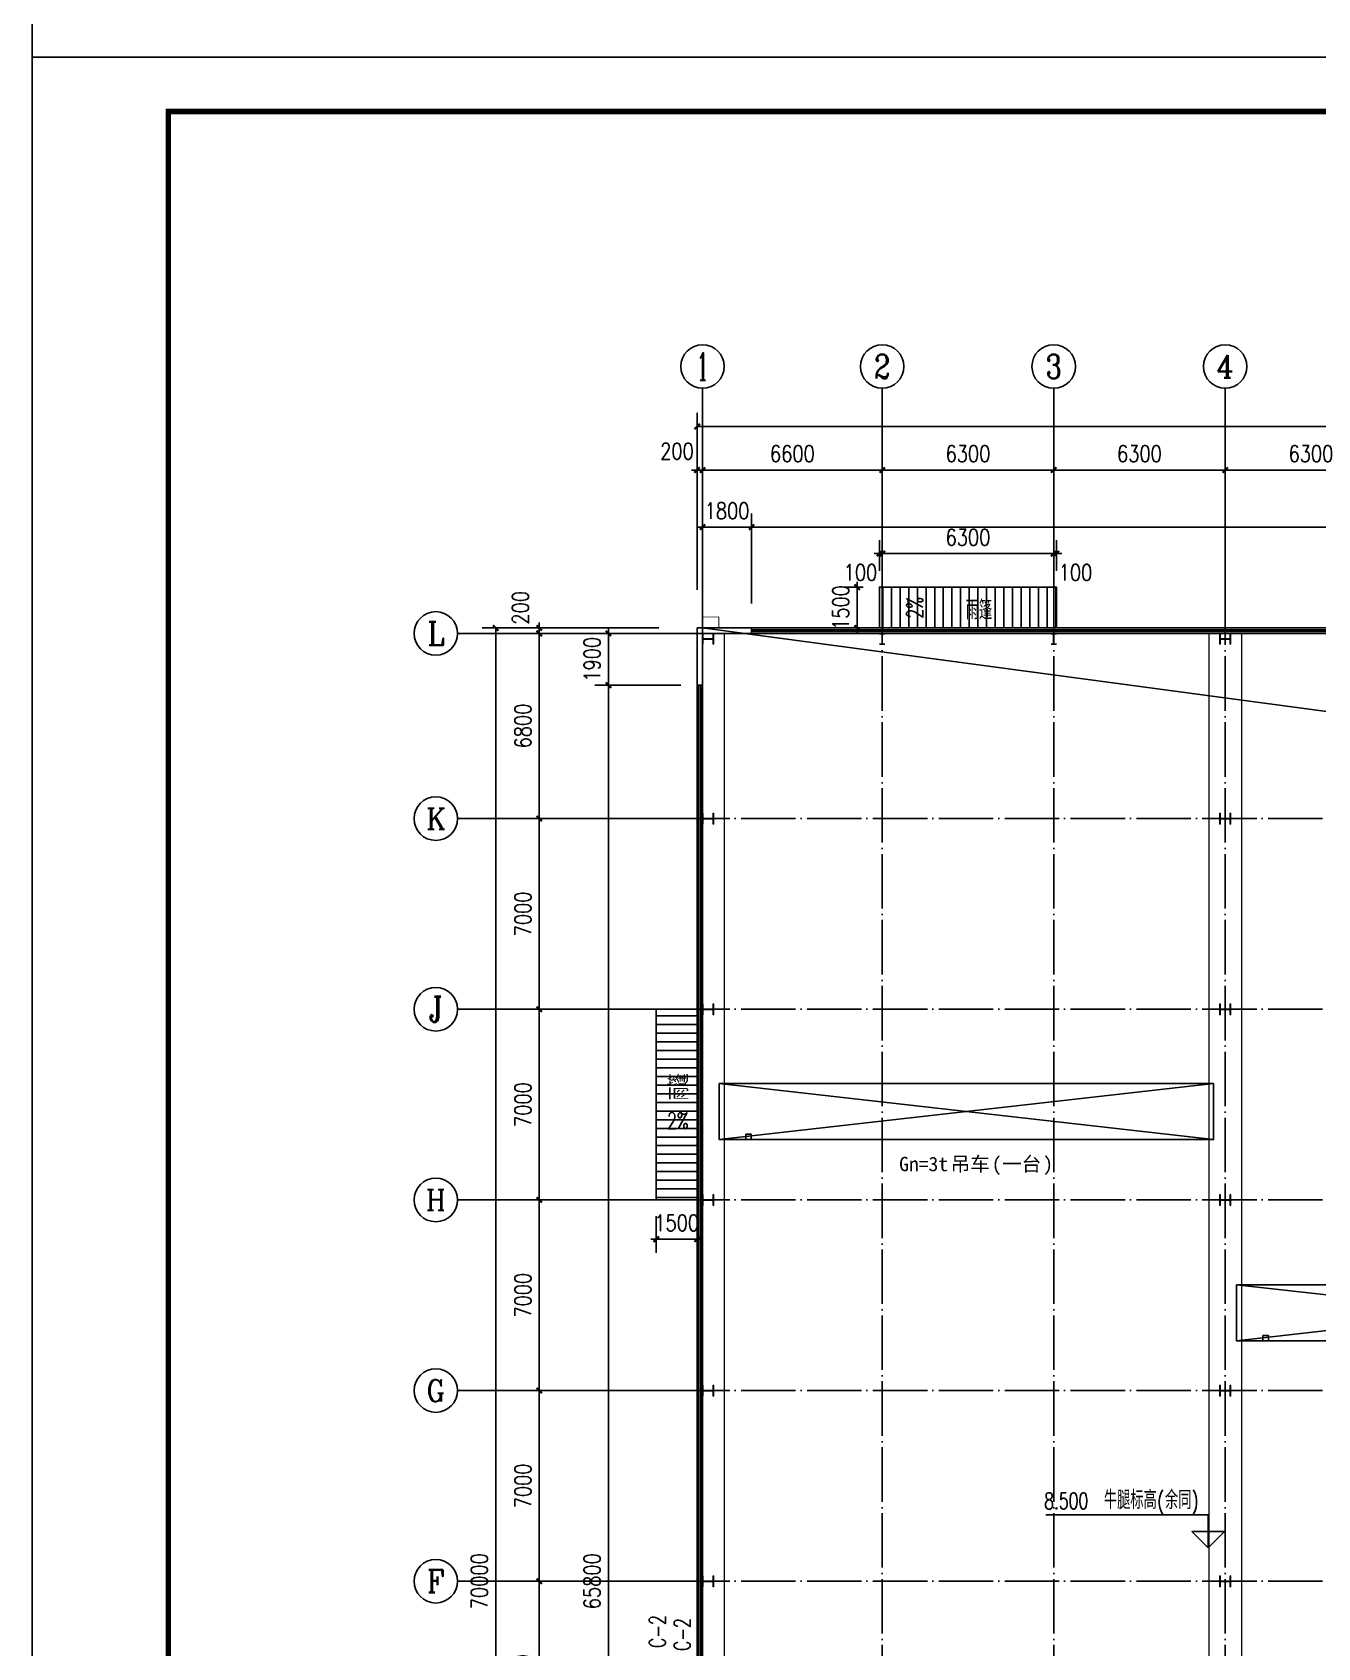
# Model space of a CAD drawing. Extents: x -21908402 to 2288787, y 79687 to 5079726.
# Drawn here: x 2095687 to 2142909, y 377685 to 436996 of the extents above; entities that cross this region are included whole.
import ezdxf
from ezdxf.enums import TextEntityAlignment as Align

# ---------------------------------------------------------------- set-up
doc = ezdxf.new("R2010")
doc.units = 0
doc.header["$LTSCALE"] = 1000
doc.linetypes.add('DOTE', pattern=[2.42, 2, -0.2, 0.02, -0.2])
doc.layers.get('0').update_dxf_attribs({"linetype": 'CONTINUOUS'})
doc.layers.get('DEFPOINTS').update_dxf_attribs({"linetype": 'CONTINUOUS'})
for name, color, linetype in [('AXIS', 3, 'CONTINUOUS'), ('AXIS_TEXT', 7, 'CONTINUOUS'), ('COLUMN', 9, 'CONTINUOUS'), ('DIM_ELEV', 3, 'CONTINUOUS'), ('DIM_SYMB', 3, 'CONTINUOUS'), ('DOTE', 1, 'DOTE'), ('PUB_DIM', 3, 'CONTINUOUS'), ('PUB_TEXT', 7, 'CONTINUOUS'), ('PUB_TITLE', 4, 'CONTINUOUS'), ('WALL', 6, 'CONTINUOUS'), ('WINDOW', 94, 'CONTINUOUS'), ('WINDOW_TEXT', 7, 'CONTINUOUS'), ('填充', 8, 'CONTINUOUS')]:
    doc.layers.add(name, color=color, linetype=linetype)
doc.styles.add('_TCH_AXIS', font='COMPLEX', dxfattribs={"bigfont": 'GBCBIG'})
doc.styles.add('_TCH_DIM', font='SIMPLEX', dxfattribs={"bigfont": 'GBCBIG'})
doc.styles.add('_TCH_DYN', font='')
doc.styles.add('_TCH_WINDOW', font='SIMPLEX', dxfattribs={"bigfont": 'GBCBIG'})
doc.styles.add('COMPLEX', font='COMPLEX')
doc.styles.add('DIM_FONT', font='simplex.shx', dxfattribs={"width": 0.8})
doc.styles.get("Standard").update_dxf_attribs({"font": 'tssdeng.shx', "width": 0.7, "bigfont": 'hztxt.shx'})
doc.styles.get('_TCH_DYN').set_extended_font_data('SimSun')
doc.dimstyles.new('DIMN200', dxfattribs={"dimscale": 2, "dimtxt": 300, "dimasz": 100, "dimexe": 250, "dimexo": 300, "dimgap": 150, "dimtad": 1, "dimdec": 0, "dimzin": 0, "dimtxsty": 'DIM_FONT', "dimblk": 'ARCHTICK', "dimcen": 0.09, "dimclrt": 7, "dimazin": 3, "dimtfac": 1, "dimtdec": 0, "dimtix": 1, "dimtmove": 0, "dimatfit": 3, "dimtolj": 1, "dimtzin": 0})

# ---------------------------------------------------------------- blocks, each defined once
blk = doc.blocks.new('DC')
at = {"color": 2}
for p, q in [((2139922, 388954), (2158083, 391012)), ((2139922, 391012), (2158083, 388954))]:
    blk.add_line(p, q, dxfattribs=at)
for points in [[(2139922, 391012), (2158083, 391012), (2158083, 388954), (2139922, 388954)], [(2140895, 389154), (2141095, 389154), (2141095, 388954), (2140895, 388954)]]:
    blk.add_lwpolyline(points, close=True, dxfattribs=at)
blk = doc.blocks.new('_ARCHTICK')
at = {"color": 0, "linetype": 'BYBLOCK', "const_width": 0.4}
blk.add_lwpolyline([(-0.5, -0.5), (0.5, 0.5)], dxfattribs=at)
blk = doc.blocks.new('*D181')
at = {"layer": 'DEFPOINTS', "color": 0}
for p in [(2118610, 394125), (2120110, 394125), (2120110, 392683)]:
    blk.add_point(p, dxfattribs=at)
at = {"layer": 'PUB_DIM', "color": 0}
for p, q in [((2118610, 393525), (2118610, 392183)), ((2120110, 393525), (2120110, 392183)), ((2118610, 392683), (2118410, 392683)), ((2118610, 392683), (2120110, 392683)), ((2120110, 392683), (2120310, 392683))]:
    blk.add_line(p, q, dxfattribs=at)
at = {"layer": 'PUB_DIM', "color": 0, "xscale": 200, "yscale": 200, "zscale": 200}
blk.add_blockref('_ARCHTICK', (2118610, 392683), dxfattribs=at)
at = {"layer": 'PUB_DIM', "color": 0, "xscale": 200, "yscale": 200, "zscale": 200, "rotation": 180}
blk.add_blockref('_ARCHTICK', (2120110, 392683), dxfattribs=at)
at = {"layer": 'PUB_DIM', "color": 7, "insert": (2119360, 393283), "char_height": 600, "attachment_point": 5, "style": 'DIM_FONT'}
blk.add_mtext('\\A1;1500', dxfattribs=at)
blk = doc.blocks.new('*D202')
at = {"layer": 'DEFPOINTS', "color": 0}
for p in [(2125989, 416625), (2126810, 416625), (2126810, 415125)]:
    blk.add_point(p, dxfattribs=at)
at = {"layer": 'PUB_DIM', "color": 0}
for p, q in [((2126210, 416625), (2125489, 416625)), ((2125989, 416625), (2125989, 416825)), ((2125989, 415125), (2125989, 416625)), ((2126210, 415125), (2125489, 415125)), ((2125989, 415125), (2125989, 414925))]:
    blk.add_line(p, q, dxfattribs=at)
at = {"layer": 'PUB_DIM', "color": 0, "xscale": 200, "yscale": 200, "zscale": 200}
for p, rotation in [((2125989, 416625), 270), ((2125989, 415125), 90)]:
    blk.add_blockref('_ARCHTICK', p, dxfattribs=dict(at, rotation=rotation))
at = {"layer": 'PUB_DIM', "color": 7, "insert": (2125389, 415875), "char_height": 600, "attachment_point": 5, "rotation": 90, "style": 'DIM_FONT'}
blk.add_mtext('\\A1;1500', dxfattribs=at)
blk = doc.blocks.new('*D203')
at = {"layer": 'DEFPOINTS', "color": 0}
for p in [(2126910, 417855), (2126810, 416625), (2126910, 416625)]:
    blk.add_point(p, dxfattribs=at)
at = {"layer": 'PUB_DIM', "color": 0}
for p, q in [((2126810, 417225), (2126810, 418355)), ((2126910, 417225), (2126910, 418355)), ((2126810, 417855), (2126610, 417855)), ((2126810, 417855), (2126910, 417855)), ((2126910, 417855), (2127110, 417855))]:
    blk.add_line(p, q, dxfattribs=at)
at = {"layer": 'PUB_DIM', "color": 0, "xscale": 200, "yscale": 200, "zscale": 200}
blk.add_blockref('_ARCHTICK', (2126810, 417855), dxfattribs=at)
at = {"layer": 'PUB_DIM', "color": 0, "xscale": 200, "yscale": 200, "zscale": 200, "rotation": 180}
blk.add_blockref('_ARCHTICK', (2126910, 417855), dxfattribs=at)
at = {"layer": 'PUB_DIM', "color": 7, "insert": (2126110, 417165), "char_height": 600, "attachment_point": 5, "style": 'DIM_FONT'}
blk.add_mtext('\\A1;100', dxfattribs=at)
blk = doc.blocks.new('*D204')
at = {"layer": 'DEFPOINTS', "color": 0}
for p in [(2133210, 417855), (2126910, 416625), (2133210, 416625)]:
    blk.add_point(p, dxfattribs=at)
at = {"layer": 'PUB_DIM', "color": 0}
for p, q in [((2126910, 417225), (2126910, 418355)), ((2133210, 417225), (2133210, 418355)), ((2126910, 417855), (2133210, 417855))]:
    blk.add_line(p, q, dxfattribs=at)
at = {"layer": 'PUB_DIM', "color": 0, "xscale": 200, "yscale": 200, "zscale": 200, "rotation": 180}
blk.add_blockref('_ARCHTICK', (2126910, 417855), dxfattribs=at)
at = {"layer": 'PUB_DIM', "color": 0, "xscale": 200, "yscale": 200, "zscale": 200}
blk.add_blockref('_ARCHTICK', (2133210, 417855), dxfattribs=at)
at = {"layer": 'PUB_DIM', "color": 7, "insert": (2130060, 418455), "char_height": 600, "attachment_point": 5, "style": 'DIM_FONT'}
blk.add_mtext('\\A1;6300', dxfattribs=at)
blk = doc.blocks.new('*D205')
at = {"layer": 'DEFPOINTS', "color": 0}
for p in [(2133310, 417855), (2133210, 416625), (2133310, 416625)]:
    blk.add_point(p, dxfattribs=at)
at = {"layer": 'PUB_DIM', "color": 0}
for p, q in [((2133210, 417225), (2133210, 418355)), ((2133310, 417225), (2133310, 418355)), ((2133210, 417855), (2133010, 417855)), ((2133210, 417855), (2133310, 417855)), ((2133310, 417855), (2133510, 417855))]:
    blk.add_line(p, q, dxfattribs=at)
at = {"layer": 'PUB_DIM', "color": 0, "xscale": 200, "yscale": 200, "zscale": 200}
blk.add_blockref('_ARCHTICK', (2133210, 417855), dxfattribs=at)
at = {"layer": 'PUB_DIM', "color": 0, "xscale": 200, "yscale": 200, "zscale": 200, "rotation": 180}
blk.add_blockref('_ARCHTICK', (2133310, 417855), dxfattribs=at)
at = {"layer": 'PUB_DIM', "color": 7, "insert": (2134010, 417165), "char_height": 600, "attachment_point": 5, "style": 'DIM_FONT'}
blk.add_mtext('\\A1;100', dxfattribs=at)
blk = doc.blocks.new('*D233')
at = {"layer": 'DEFPOINTS', "color": 0}
for p in [(2116852, 414925), (2120110, 414925), (2120110, 413025)]:
    blk.add_point(p, dxfattribs=at)
at = {"layer": 'PUB_DIM', "color": 0}
for p, q in [((2119510, 414925), (2116352, 414925)), ((2116852, 414925), (2116852, 415125)), ((2116852, 413025), (2116852, 414925)), ((2119510, 413025), (2116352, 413025)), ((2116852, 413025), (2116852, 412825))]:
    blk.add_line(p, q, dxfattribs=at)
at = {"layer": 'PUB_DIM', "color": 0, "xscale": 200, "yscale": 200, "zscale": 200}
for p, rotation in [((2116852, 414925), 270), ((2116852, 413025), 90)]:
    blk.add_blockref('_ARCHTICK', p, dxfattribs=dict(at, rotation=rotation))
at = {"layer": 'PUB_DIM', "color": 7, "insert": (2116252, 413975), "char_height": 600, "attachment_point": 5, "rotation": 90, "style": 'DIM_FONT'}
blk.add_mtext('\\A1;1900', dxfattribs=at)
blk = doc.blocks.new('*D234')
at = {"layer": 'DEFPOINTS', "color": 0}
for p in [(2116852, 413025), (2120110, 413025), (2120110, 347225)]:
    blk.add_point(p, dxfattribs=at)
at = {"layer": 'PUB_DIM', "color": 0}
for p, q in [((2119510, 413025), (2116352, 413025)), ((2116852, 347225), (2116852, 413025)), ((2119510, 347225), (2116352, 347225))]:
    blk.add_line(p, q, dxfattribs=at)
at = {"layer": 'PUB_DIM', "color": 0, "xscale": 200, "yscale": 200, "zscale": 200}
for p, rotation in [((2116852, 413025), 90), ((2116852, 347225), 270)]:
    blk.add_blockref('_ARCHTICK', p, dxfattribs=dict(at, rotation=rotation))
at = {"layer": 'PUB_DIM', "color": 7, "insert": (2116252, 380125), "char_height": 600, "attachment_point": 5, "rotation": 90, "style": 'DIM_FONT'}
blk.add_mtext('\\A1;65800', dxfattribs=at)
blk = doc.blocks.new('*D236')
at = {"layer": 'DEFPOINTS', "color": 0}
for p in [(2122110, 418829), (2120310, 415423), (2122110, 415423)]:
    blk.add_point(p, dxfattribs=at)
at = {"layer": 'PUB_DIM', "color": 0}
for p, q in [((2120310, 416023), (2120310, 419329)), ((2122110, 416023), (2122110, 419329)), ((2120310, 418829), (2120110, 418829)), ((2120310, 418829), (2122110, 418829)), ((2122110, 418829), (2122310, 418829))]:
    blk.add_line(p, q, dxfattribs=at)
at = {"layer": 'PUB_DIM', "color": 0, "xscale": 200, "yscale": 200, "zscale": 200}
blk.add_blockref('_ARCHTICK', (2120310, 418829), dxfattribs=at)
at = {"layer": 'PUB_DIM', "color": 0, "xscale": 200, "yscale": 200, "zscale": 200, "rotation": 180}
blk.add_blockref('_ARCHTICK', (2122110, 418829), dxfattribs=at)
at = {"layer": 'PUB_DIM', "color": 7, "insert": (2121210, 419429), "char_height": 600, "attachment_point": 5, "style": 'DIM_FONT'}
blk.add_mtext('\\A1;1800', dxfattribs=at)
blk = doc.blocks.new('*D237')
at = {"layer": 'DEFPOINTS', "color": 0}
for p in [(2232510, 418829), (2122110, 415423), (2232510, 415423)]:
    blk.add_point(p, dxfattribs=at)
at = {"layer": 'PUB_DIM', "color": 0}
for p, q in [((2122110, 416023), (2122110, 419329)), ((2232510, 416023), (2232510, 419329)), ((2122110, 418829), (2232510, 418829))]:
    blk.add_line(p, q, dxfattribs=at)
at = {"layer": 'PUB_DIM', "color": 0, "xscale": 200, "yscale": 200, "zscale": 200, "rotation": 180}
blk.add_blockref('_ARCHTICK', (2122110, 418829), dxfattribs=at)
at = {"layer": 'PUB_DIM', "color": 0, "xscale": 200, "yscale": 200, "zscale": 200}
blk.add_blockref('_ARCHTICK', (2232510, 418829), dxfattribs=at)
at = {"layer": 'PUB_DIM', "color": 7, "insert": (2177310, 419429), "char_height": 600, "attachment_point": 5, "style": 'DIM_FONT'}
blk.add_mtext('\\A1;110400', dxfattribs=at)
blk = doc.blocks.new('*D242')
at = {"layer": 'AXIS', "color": 0}
for p, q in [((2120110, 416525), (2120110, 421425)), ((2120310, 416525), (2120310, 421425)), ((2120110, 420925), (2119910, 420925)), ((2120110, 420925), (2120310, 420925)), ((2120310, 420925), (2120510, 420925))]:
    blk.add_line(p, q, dxfattribs=at)
at = {"layer": 'DEFPOINTS', "color": 0}
for p in [(2120310, 420925), (2120110, 415925), (2120310, 415925)]:
    blk.add_point(p, dxfattribs=at)
at = {"layer": 'AXIS', "color": 0, "xscale": 200, "yscale": 200, "zscale": 200}
blk.add_blockref('_ARCHTICK', (2120110, 420925), dxfattribs=at)
at = {"layer": 'AXIS', "color": 0, "xscale": 200, "yscale": 200, "zscale": 200, "rotation": 180}
blk.add_blockref('_ARCHTICK', (2120310, 420925), dxfattribs=at)
at = {"layer": 'AXIS', "color": 7, "insert": (2119370, 421615), "char_height": 600, "attachment_point": 5, "style": 'DIM_FONT'}
blk.add_mtext('\\A1;200', dxfattribs=at)
blk = doc.blocks.new('*D243')
at = {"layer": 'AXIS', "color": 0}
for p, q in [((2120310, 416525), (2120310, 421425)), ((2126910, 416525), (2126910, 421425)), ((2120310, 420925), (2126910, 420925))]:
    blk.add_line(p, q, dxfattribs=at)
at = {"layer": 'DEFPOINTS', "color": 0}
for p in [(2126910, 420925), (2120310, 415925), (2126910, 415925)]:
    blk.add_point(p, dxfattribs=at)
at = {"layer": 'AXIS', "color": 0, "xscale": 200, "yscale": 200, "zscale": 200, "rotation": 180}
blk.add_blockref('_ARCHTICK', (2120310, 420925), dxfattribs=at)
at = {"layer": 'AXIS', "color": 0, "xscale": 200, "yscale": 200, "zscale": 200}
blk.add_blockref('_ARCHTICK', (2126910, 420925), dxfattribs=at)
at = {"layer": 'AXIS', "color": 7, "insert": (2123610, 421525), "char_height": 600, "attachment_point": 5, "style": 'DIM_FONT'}
blk.add_mtext('\\A1;6600', dxfattribs=at)
blk = doc.blocks.new('*D244')
at = {"layer": 'AXIS', "color": 0}
for p, q in [((2126910, 416525), (2126910, 421425)), ((2133210, 416525), (2133210, 421425)), ((2126910, 420925), (2133210, 420925))]:
    blk.add_line(p, q, dxfattribs=at)
at = {"layer": 'DEFPOINTS', "color": 0}
for p in [(2133210, 420925), (2126910, 415925), (2133210, 415925)]:
    blk.add_point(p, dxfattribs=at)
at = {"layer": 'AXIS', "color": 0, "xscale": 200, "yscale": 200, "zscale": 200, "rotation": 180}
blk.add_blockref('_ARCHTICK', (2126910, 420925), dxfattribs=at)
at = {"layer": 'AXIS', "color": 0, "xscale": 200, "yscale": 200, "zscale": 200}
blk.add_blockref('_ARCHTICK', (2133210, 420925), dxfattribs=at)
at = {"layer": 'AXIS', "color": 7, "insert": (2130060, 421525), "char_height": 600, "attachment_point": 5, "style": 'DIM_FONT'}
blk.add_mtext('\\A1;6300', dxfattribs=at)
blk = doc.blocks.new('*D245')
at = {"layer": 'AXIS', "color": 0}
for p, q in [((2133210, 416525), (2133210, 421425)), ((2139510, 416525), (2139510, 421425)), ((2133210, 420925), (2139510, 420925))]:
    blk.add_line(p, q, dxfattribs=at)
at = {"layer": 'DEFPOINTS', "color": 0}
for p in [(2139510, 420925), (2133210, 415925), (2139510, 415925)]:
    blk.add_point(p, dxfattribs=at)
at = {"layer": 'AXIS', "color": 0, "xscale": 200, "yscale": 200, "zscale": 200, "rotation": 180}
blk.add_blockref('_ARCHTICK', (2133210, 420925), dxfattribs=at)
at = {"layer": 'AXIS', "color": 0, "xscale": 200, "yscale": 200, "zscale": 200}
blk.add_blockref('_ARCHTICK', (2139510, 420925), dxfattribs=at)
at = {"layer": 'AXIS', "color": 7, "insert": (2136360, 421525), "char_height": 600, "attachment_point": 5, "style": 'DIM_FONT'}
blk.add_mtext('\\A1;6300', dxfattribs=at)
blk = doc.blocks.new('*D246')
at = {"layer": 'AXIS', "color": 0}
for p, q in [((2139510, 416525), (2139510, 421425)), ((2145810, 416525), (2145810, 421425)), ((2139510, 420925), (2145810, 420925))]:
    blk.add_line(p, q, dxfattribs=at)
at = {"layer": 'DEFPOINTS', "color": 0}
for p in [(2145810, 420925), (2139510, 415925), (2145810, 415925)]:
    blk.add_point(p, dxfattribs=at)
at = {"layer": 'AXIS', "color": 0, "xscale": 200, "yscale": 200, "zscale": 200, "rotation": 180}
blk.add_blockref('_ARCHTICK', (2139510, 420925), dxfattribs=at)
at = {"layer": 'AXIS', "color": 0, "xscale": 200, "yscale": 200, "zscale": 200}
blk.add_blockref('_ARCHTICK', (2145810, 420925), dxfattribs=at)
at = {"layer": 'AXIS', "color": 7, "insert": (2142660, 421525), "char_height": 600, "attachment_point": 5, "style": 'DIM_FONT'}
blk.add_mtext('\\A1;6300', dxfattribs=at)
blk = doc.blocks.new('*D262')
at = {"layer": 'AXIS', "color": 0}
for p, q in [((2120110, 416525), (2120110, 423025)), ((2234510, 416525), (2234510, 423025)), ((2120110, 422525), (2234510, 422525))]:
    blk.add_line(p, q, dxfattribs=at)
at = {"layer": 'DEFPOINTS', "color": 0}
for p in [(2234510, 422525), (2120110, 415925), (2234510, 415925)]:
    blk.add_point(p, dxfattribs=at)
at = {"layer": 'AXIS', "color": 0, "xscale": 200, "yscale": 200, "zscale": 200, "rotation": 180}
blk.add_blockref('_ARCHTICK', (2120110, 422525), dxfattribs=at)
at = {"layer": 'AXIS', "color": 0, "xscale": 200, "yscale": 200, "zscale": 200}
blk.add_blockref('_ARCHTICK', (2234510, 422525), dxfattribs=at)
at = {"layer": 'AXIS', "color": 7, "insert": (2177310, 423125), "char_height": 600, "attachment_point": 5, "style": 'DIM_FONT'}
blk.add_mtext('\\A1;114400', dxfattribs=at)
blk = doc.blocks.new('*D302')
at = {"layer": 'AXIS', "color": 0}
for p, q in [((2118710, 380125), (2113810, 380125)), ((2114310, 373125), (2114310, 380125)), ((2118710, 373125), (2113810, 373125))]:
    blk.add_line(p, q, dxfattribs=at)
at = {"layer": 'DEFPOINTS', "color": 0}
for p in [(2114310, 380125), (2119310, 380125), (2119310, 373125)]:
    blk.add_point(p, dxfattribs=at)
at = {"layer": 'AXIS', "color": 0, "xscale": 200, "yscale": 200, "zscale": 200}
for p, rotation in [((2114310, 380125), 90), ((2114310, 373125), 270)]:
    blk.add_blockref('_ARCHTICK', p, dxfattribs=dict(at, rotation=rotation))
at = {"layer": 'AXIS', "color": 7, "insert": (2113710, 376625), "char_height": 600, "attachment_point": 5, "rotation": 90, "style": 'DIM_FONT'}
blk.add_mtext('\\A1;7000', dxfattribs=at)
blk = doc.blocks.new('*D303')
at = {"layer": 'AXIS', "color": 0}
for p, q in [((2118710, 387125), (2113810, 387125)), ((2114310, 380125), (2114310, 387125)), ((2118710, 380125), (2113810, 380125))]:
    blk.add_line(p, q, dxfattribs=at)
at = {"layer": 'DEFPOINTS', "color": 0}
for p in [(2114310, 387125), (2119310, 387125), (2119310, 380125)]:
    blk.add_point(p, dxfattribs=at)
at = {"layer": 'AXIS', "color": 0, "xscale": 200, "yscale": 200, "zscale": 200}
for p, rotation in [((2114310, 387125), 90), ((2114310, 380125), 270)]:
    blk.add_blockref('_ARCHTICK', p, dxfattribs=dict(at, rotation=rotation))
at = {"layer": 'AXIS', "color": 7, "insert": (2113710, 383625), "char_height": 600, "attachment_point": 5, "rotation": 90, "style": 'DIM_FONT'}
blk.add_mtext('\\A1;7000', dxfattribs=at)
blk = doc.blocks.new('*D304')
at = {"layer": 'AXIS', "color": 0}
for p, q in [((2118710, 394125), (2113810, 394125)), ((2114310, 387125), (2114310, 394125)), ((2118710, 387125), (2113810, 387125))]:
    blk.add_line(p, q, dxfattribs=at)
at = {"layer": 'DEFPOINTS', "color": 0}
for p in [(2114310, 394125), (2119310, 394125), (2119310, 387125)]:
    blk.add_point(p, dxfattribs=at)
at = {"layer": 'AXIS', "color": 0, "xscale": 200, "yscale": 200, "zscale": 200}
for p, rotation in [((2114310, 394125), 90), ((2114310, 387125), 270)]:
    blk.add_blockref('_ARCHTICK', p, dxfattribs=dict(at, rotation=rotation))
at = {"layer": 'AXIS', "color": 7, "insert": (2113710, 390625), "char_height": 600, "attachment_point": 5, "rotation": 90, "style": 'DIM_FONT'}
blk.add_mtext('\\A1;7000', dxfattribs=at)
blk = doc.blocks.new('*D305')
at = {"layer": 'AXIS', "color": 0}
for p, q in [((2118710, 401125), (2113810, 401125)), ((2114310, 394125), (2114310, 401125)), ((2118710, 394125), (2113810, 394125))]:
    blk.add_line(p, q, dxfattribs=at)
at = {"layer": 'DEFPOINTS', "color": 0}
for p in [(2114310, 401125), (2119310, 401125), (2119310, 394125)]:
    blk.add_point(p, dxfattribs=at)
at = {"layer": 'AXIS', "color": 0, "xscale": 200, "yscale": 200, "zscale": 200}
for p, rotation in [((2114310, 401125), 90), ((2114310, 394125), 270)]:
    blk.add_blockref('_ARCHTICK', p, dxfattribs=dict(at, rotation=rotation))
at = {"layer": 'AXIS', "color": 7, "insert": (2113710, 397625), "char_height": 600, "attachment_point": 5, "rotation": 90, "style": 'DIM_FONT'}
blk.add_mtext('\\A1;7000', dxfattribs=at)
blk = doc.blocks.new('*D306')
at = {"layer": 'AXIS', "color": 0}
for p, q in [((2118710, 408125), (2113810, 408125)), ((2114310, 401125), (2114310, 408125)), ((2118710, 401125), (2113810, 401125))]:
    blk.add_line(p, q, dxfattribs=at)
at = {"layer": 'DEFPOINTS', "color": 0}
for p in [(2114310, 408125), (2119310, 408125), (2119310, 401125)]:
    blk.add_point(p, dxfattribs=at)
at = {"layer": 'AXIS', "color": 0, "xscale": 200, "yscale": 200, "zscale": 200}
for p, rotation in [((2114310, 408125), 90), ((2114310, 401125), 270)]:
    blk.add_blockref('_ARCHTICK', p, dxfattribs=dict(at, rotation=rotation))
at = {"layer": 'AXIS', "color": 7, "insert": (2113710, 404625), "char_height": 600, "attachment_point": 5, "rotation": 90, "style": 'DIM_FONT'}
blk.add_mtext('\\A1;7000', dxfattribs=at)
blk = doc.blocks.new('*D307')
at = {"layer": 'AXIS', "color": 0}
for p, q in [((2118710, 414925), (2113810, 414925)), ((2114310, 408125), (2114310, 414925)), ((2118710, 408125), (2113810, 408125))]:
    blk.add_line(p, q, dxfattribs=at)
at = {"layer": 'DEFPOINTS', "color": 0}
for p in [(2114310, 414925), (2119310, 414925), (2119310, 408125)]:
    blk.add_point(p, dxfattribs=at)
at = {"layer": 'AXIS', "color": 0, "xscale": 200, "yscale": 200, "zscale": 200}
for p, rotation in [((2114310, 414925), 90), ((2114310, 408125), 270)]:
    blk.add_blockref('_ARCHTICK', p, dxfattribs=dict(at, rotation=rotation))
at = {"layer": 'AXIS', "color": 7, "insert": (2113710, 411525), "char_height": 600, "attachment_point": 5, "rotation": 90, "style": 'DIM_FONT'}
blk.add_mtext('\\A1;6800', dxfattribs=at)
blk = doc.blocks.new('*D308')
at = {"layer": 'AXIS', "color": 0}
for p, q in [((2114310, 415125), (2114310, 415325)), ((2118710, 415125), (2113810, 415125)), ((2118710, 414925), (2113810, 414925)), ((2114310, 414925), (2114310, 415125)), ((2114310, 414925), (2114310, 414725))]:
    blk.add_line(p, q, dxfattribs=at)
at = {"layer": 'DEFPOINTS', "color": 0}
for p in [(2114310, 415125), (2119310, 415125), (2119310, 414925)]:
    blk.add_point(p, dxfattribs=at)
at = {"layer": 'AXIS', "color": 0, "xscale": 200, "yscale": 200, "zscale": 200}
for p, rotation in [((2114310, 415125), 270), ((2114310, 414925), 90)]:
    blk.add_blockref('_ARCHTICK', p, dxfattribs=dict(at, rotation=rotation))
at = {"layer": 'AXIS', "color": 7, "insert": (2113620, 415865), "char_height": 600, "attachment_point": 5, "rotation": 90, "style": 'DIM_FONT'}
blk.add_mtext('\\A1;200', dxfattribs=at)
blk = doc.blocks.new('*D309')
at = {"layer": 'AXIS', "color": 0}
for p, q in [((2118710, 415125), (2112210, 415125)), ((2112710, 345125), (2112710, 415125)), ((2118710, 345125), (2112210, 345125))]:
    blk.add_line(p, q, dxfattribs=at)
at = {"layer": 'DEFPOINTS', "color": 0}
for p in [(2112710, 415125), (2119310, 415125), (2119310, 345125)]:
    blk.add_point(p, dxfattribs=at)
at = {"layer": 'AXIS', "color": 0, "xscale": 200, "yscale": 200, "zscale": 200}
for p, rotation in [((2112710, 415125), 90), ((2112710, 345125), 270)]:
    blk.add_blockref('_ARCHTICK', p, dxfattribs=dict(at, rotation=rotation))
at = {"layer": 'AXIS', "color": 7, "insert": (2112110, 380125), "char_height": 600, "attachment_point": 5, "rotation": 90, "style": 'DIM_FONT'}
blk.add_mtext('\\A1;70000', dxfattribs=at)
blk = doc.blocks.new('_AXISO')
blk.add_circle((0, 0), 0.5)
at = {"layer": 'AXIS_TEXT', "style": 'COMPLEX', "width": 1.041667}
blk.add_attdef('A', text='', height=0.56, dxfattribs=at).set_placement((-0.25, -0.28), (0.25, -0.28), align=Align.FIT)
blk = doc.blocks.new('$WINLIB2D$00000001')
at = {"color": 0}
for points in [[(-0.5, 0.5), (-0.5, -0.5)], [(-0.5, 0.5), (0.5, 0.5)], [(0.5, -0.5), (0.5, 0.5)], [(0.5, 0.16667), (-0.5, 0.16667)], [(0.5, -0.16667), (-0.5, -0.16667)], [(-0.5, -0.5), (0.5, -0.5)]]:
    blk.add_lwpolyline(points, dxfattribs=at)

msp = doc.modelspace()

# ---------------------------------------------------------------- hatches: boundary and pattern name
at = {"layer": '填充'}
h = msp.add_hatch(dxfattribs=at)
h.set_pattern_fill('ANSI31', color=1, scale=200, angle=45, style=0)
h.set_pattern_definition([(270, (0, 760250.44), (-317.5, -3e-14), [])])
h.paths.add_polyline_path([(2126810, 415125.2), (2133310, 415125.2), (2133310, 416625.2), (2126810, 416625.2)])
h = msp.add_hatch(dxfattribs=at)
h.set_pattern_fill('ANSI31', color=1, scale=200, angle=135, style=0)
h.set_pattern_definition([(360, (1774984.8, -1732084.8), (9e-15, -317.5), [])])
h.paths.add_polyline_path([(2120110, 394125.2), (2120110, 401125.2), (2118610, 401125.2), (2118610, 394125.2)])

# ---------------------------------------------------------------- linework, layer by layer
for points in [[(2126810, 415125.2), (2133310, 415125.2), (2133310, 416625.2), (2126810, 416625.2)], [(2120110, 394125.2), (2120110, 401125.2), (2118610, 401125.2), (2118610, 394125.2)]]:
    msp.add_lwpolyline(points, close=True)
at = {"color": 1, "const_width": 30}
msp.add_lwpolyline([(2120910, 415125.2), (2120910, 415525.2), (2120310, 415525.2), (2120310, 415125.2)], dxfattribs=at)
at = {"color": 2, "linetype": 'DOTE', "const_width": 50}
for points in [[(2121110, 414925.2), (2121110, 345325.2)], [(2138910, 414925.2), (2138910, 345325.2)], [(2140110, 414925.2), (2140110, 345325.2)]]:
    msp.add_lwpolyline(points, dxfattribs=at)
at = {"layer": 'AXIS'}
for p, q in [((2120310, 415925.2), (2120310, 423925.2)), ((2126910, 415925.2), (2126910, 423925.2)), ((2133210, 415925.2), (2133210, 423925.2)), ((2139510, 415925.2), (2139510, 423925.2)), ((2119310, 414925.2), (2111310, 414925.2)), ((2119310, 408125.2), (2111310, 408125.2)), ((2119310, 401125.2), (2111310, 401125.2)), ((2119310, 394125.2), (2111310, 394125.2)), ((2119310, 387125.2), (2111310, 387125.2)), ((2119310, 380125.2), (2111310, 380125.2))]:
    msp.add_line(p, q, dxfattribs=at)
at = {"layer": 'COLUMN'}
for p, q in [((2120326, 414925.2), (2120310, 414925.2)), ((2120310, 414925.2), (2120310, 414525.2)), ((2120326, 414730.2), (2120326, 414925.2)), ((2120694, 414730.2), (2120326, 414730.2)), ((2120326, 414720.2), (2120694, 414720.2)), ((2120326, 414525.2), (2120326, 414720.2)), ((2120710, 414925.2), (2120694, 414925.2)), ((2120694, 414925.2), (2120694, 414730.2)), ((2120694, 414720.2), (2120694, 414525.2)), ((2120710, 414525.2), (2120710, 414925.2)), ((2127010, 414925.2), (2126810, 414925.2)), ((2126810, 414925.2), (2126810, 414915.2)), ((2126810, 414915.2), (2126897.9, 414915.2)), ((2126897.9, 414915.2), (2126902.9, 414910.2)), ((2126902.9, 414910.2), (2126902.9, 414540.2)), ((2126908.9, 414910.2), (2126913.9, 414915.2)), ((2126908.9, 414540.2), (2126908.9, 414910.2)), ((2126913.9, 414915.2), (2127010, 414915.2)), ((2127010, 414915.2), (2127010, 414925.2)), ((2133312, 414925.2), (2133112, 414925.2)), ((2133112, 414925.2), (2133112, 414915.2)), ((2133112, 414915.2), (2133199.9, 414915.2)), ((2133199.9, 414915.2), (2133204.9, 414910.2)), ((2133204.9, 414910.2), (2133204.9, 414540.2)), ((2133210.9, 414910.2), (2133215.9, 414915.2)), ((2133210.9, 414540.2), (2133210.9, 414910.2)), ((2133215.9, 414915.2), (2133312, 414915.2)), ((2133312, 414915.2), (2133312, 414925.2)), ((2139326, 414925.2), (2139310, 414925.2)), ((2139310, 414925.2), (2139310, 414525.2)), ((2139326, 414730.2), (2139326, 414925.2)), ((2139694, 414730.2), (2139326, 414730.2)), ((2139326, 414720.2), (2139694, 414720.2)), ((2139326, 414525.2), (2139326, 414720.2)), ((2139710, 414925.2), (2139694, 414925.2)), ((2139694, 414925.2), (2139694, 414730.2)), ((2139694, 414720.2), (2139694, 414525.2)), ((2139710, 414525.2), (2139710, 414925.2)), ((2120310, 414525.2), (2120326, 414525.2)), ((2120694, 414525.2), (2120710, 414525.2)), ((2126897.9, 414535.2), (2126810, 414535.2)), ((2126810, 414535.2), (2126810, 414525.2)), ((2126810, 414525.2), (2127010, 414525.2)), ((2126902.9, 414540.2), (2126897.9, 414535.2)), ((2126913.9, 414535.2), (2126908.9, 414540.2)), ((2127010, 414535.2), (2126913.9, 414535.2)), ((2127010, 414525.2), (2127010, 414535.2)), ((2133199.9, 414535.2), (2133112, 414535.2)), ((2133112, 414535.2), (2133112, 414525.2)), ((2133112, 414525.2), (2133312, 414525.2)), ((2133204.9, 414540.2), (2133199.9, 414535.2)), ((2133215.9, 414535.2), (2133210.9, 414540.2)), ((2133312, 414535.2), (2133215.9, 414535.2)), ((2133312, 414525.2), (2133312, 414535.2)), ((2139310, 414525.2), (2139326, 414525.2)), ((2139694, 414525.2), (2139710, 414525.2)), ((2120326, 408325.2), (2120310, 408325.2)), ((2120310, 408325.2), (2120310, 407925.2)), ((2120326, 408130.2), (2120326, 408325.2)), ((2120694, 408130.2), (2120326, 408130.2)), ((2120326, 408120.2), (2120694, 408120.2)), ((2120326, 407925.2), (2120326, 408120.2)), ((2120710, 408325.2), (2120694, 408325.2)), ((2120694, 408325.2), (2120694, 408130.2)), ((2120694, 408120.2), (2120694, 407925.2)), ((2120710, 407925.2), (2120710, 408325.2)), ((2139326, 408325.2), (2139310, 408325.2)), ((2139310, 408325.2), (2139310, 407925.2)), ((2139326, 408130.2), (2139326, 408325.2)), ((2139694, 408130.2), (2139326, 408130.2)), ((2139326, 408120.2), (2139694, 408120.2)), ((2139326, 407925.2), (2139326, 408120.2)), ((2139710, 408325.2), (2139694, 408325.2)), ((2139694, 408325.2), (2139694, 408130.2)), ((2139694, 408120.2), (2139694, 407925.2)), ((2139710, 407925.2), (2139710, 408325.2)), ((2120310, 407925.2), (2120326, 407925.2)), ((2120694, 407925.2), (2120710, 407925.2)), ((2139310, 407925.2), (2139326, 407925.2)), ((2139694, 407925.2), (2139710, 407925.2)), ((2120326, 401325.2), (2120310, 401325.2)), ((2120310, 401325.2), (2120310, 400925.2)), ((2120326, 401130.2), (2120326, 401325.2)), ((2120694, 401130.2), (2120326, 401130.2)), ((2120326, 401120.2), (2120694, 401120.2)), ((2120326, 400925.2), (2120326, 401120.2)), ((2120710, 401325.2), (2120694, 401325.2)), ((2120694, 401325.2), (2120694, 401130.2)), ((2120694, 401120.2), (2120694, 400925.2)), ((2120710, 400925.2), (2120710, 401325.2)), ((2139326, 401325.2), (2139310, 401325.2)), ((2139310, 401325.2), (2139310, 400925.2)), ((2139326, 401130.2), (2139326, 401325.2)), ((2139694, 401130.2), (2139326, 401130.2)), ((2139326, 401120.2), (2139694, 401120.2)), ((2139326, 400925.2), (2139326, 401120.2)), ((2139710, 401325.2), (2139694, 401325.2)), ((2139694, 401325.2), (2139694, 401130.2)), ((2139694, 401120.2), (2139694, 400925.2)), ((2139710, 400925.2), (2139710, 401325.2)), ((2120310, 400925.2), (2120326, 400925.2)), ((2120694, 400925.2), (2120710, 400925.2)), ((2139310, 400925.2), (2139326, 400925.2)), ((2139694, 400925.2), (2139710, 400925.2)), ((2120326, 394325.2), (2120310, 394325.2)), ((2120310, 394325.2), (2120310, 393925.2)), ((2120310, 393925.2), (2120326, 393925.2)), ((2120326, 394130.2), (2120326, 394325.2)), ((2120694, 394130.2), (2120326, 394130.2)), ((2120326, 394120.2), (2120694, 394120.2)), ((2120326, 393925.2), (2120326, 394120.2)), ((2120710, 394325.2), (2120694, 394325.2)), ((2120694, 394325.2), (2120694, 394130.2)), ((2120694, 394120.2), (2120694, 393925.2)), ((2120694, 393925.2), (2120710, 393925.2)), ((2120710, 393925.2), (2120710, 394325.2)), ((2139326, 394325.2), (2139310, 394325.2)), ((2139310, 394325.2), (2139310, 393925.2)), ((2139310, 393925.2), (2139326, 393925.2)), ((2139326, 394130.2), (2139326, 394325.2)), ((2139694, 394130.2), (2139326, 394130.2)), ((2139326, 394120.2), (2139694, 394120.2)), ((2139326, 393925.2), (2139326, 394120.2)), ((2139710, 394325.2), (2139694, 394325.2)), ((2139694, 394325.2), (2139694, 394130.2)), ((2139694, 394120.2), (2139694, 393925.2)), ((2139694, 393925.2), (2139710, 393925.2)), ((2139710, 393925.2), (2139710, 394325.2)), ((2120326, 387325.2), (2120310, 387325.2)), ((2120310, 387325.2), (2120310, 386925.2)), ((2120326, 387130.2), (2120326, 387325.2)), ((2120710, 387325.2), (2120694, 387325.2)), ((2120694, 387325.2), (2120694, 387130.2)), ((2120710, 386925.2), (2120710, 387325.2)), ((2139326, 387325.2), (2139310, 387325.2)), ((2139310, 387325.2), (2139310, 386925.2)), ((2139326, 387130.2), (2139326, 387325.2)), ((2139710, 387325.2), (2139694, 387325.2)), ((2139694, 387325.2), (2139694, 387130.2)), ((2139710, 386925.2), (2139710, 387325.2)), ((2120310, 386925.2), (2120326, 386925.2)), ((2120694, 387130.2), (2120326, 387130.2)), ((2120326, 387120.2), (2120694, 387120.2)), ((2120326, 386925.2), (2120326, 387120.2)), ((2120694, 387120.2), (2120694, 386925.2)), ((2120694, 386925.2), (2120710, 386925.2)), ((2139310, 386925.2), (2139326, 386925.2)), ((2139694, 387130.2), (2139326, 387130.2)), ((2139326, 387120.2), (2139694, 387120.2)), ((2139326, 386925.2), (2139326, 387120.2)), ((2139694, 387120.2), (2139694, 386925.2)), ((2139694, 386925.2), (2139710, 386925.2)), ((2120326, 380325.2), (2120310, 380325.2)), ((2120310, 380325.2), (2120310, 379925.2)), ((2120326, 380130.2), (2120326, 380325.2)), ((2120710, 380325.2), (2120694, 380325.2)), ((2120694, 380325.2), (2120694, 380130.2)), ((2120710, 379925.2), (2120710, 380325.2)), ((2139326, 380325.2), (2139310, 380325.2)), ((2139310, 380325.2), (2139310, 379925.2)), ((2139326, 380130.2), (2139326, 380325.2)), ((2139710, 380325.2), (2139694, 380325.2)), ((2139694, 380325.2), (2139694, 380130.2)), ((2139710, 379925.2), (2139710, 380325.2)), ((2120310, 379925.2), (2120326, 379925.2)), ((2120694, 380130.2), (2120326, 380130.2)), ((2120326, 380120.2), (2120694, 380120.2)), ((2120326, 379925.2), (2120326, 380120.2)), ((2120694, 380120.2), (2120694, 379925.2)), ((2120694, 379925.2), (2120710, 379925.2)), ((2139310, 379925.2), (2139326, 379925.2)), ((2139694, 380130.2), (2139326, 380130.2)), ((2139326, 380120.2), (2139694, 380120.2)), ((2139326, 379925.2), (2139326, 380120.2)), ((2139694, 380120.2), (2139694, 379925.2)), ((2139694, 379925.2), (2139710, 379925.2))]:
    msp.add_line(p, q, dxfattribs=at)
at = {"layer": 'DIM_ELEV'}
for p, q in [((2138887.9, 382565.2), (2132920.3, 382565.2)), ((2138887.9, 381357.1), (2138887.9, 382565.2)), ((2138887.9, 381357.1), (2138287.9, 381957.1)), ((2139487.9, 381957.1), (2138287.9, 381957.1)), ((2138887.9, 381357.1), (2139487.9, 381957.1))]:
    msp.add_line(p, q, dxfattribs=at)
at = {"layer": 'DIM_SYMB'}
for points in [[(2128612.8, 415336.1, 0, 0, 0), (2128612.8, 415762.7, 160, 0, 0), (2128612.8, 416362.7, 0, 0, 0)], [(2119899.1, 396528, 0, 0, 0), (2119472.6, 396528, 160, 0, 0), (2118872.6, 396528, 0, 0, 0)]]:
    msp.add_lwpolyline(points, format="xyseb", dxfattribs=at)
at = {"layer": 'DOTE'}
for p, q in [((2120310, 344325.2), (2120310, 415925.2)), ((2126910, 344325.2), (2126910, 415925.2)), ((2133210, 344325.2), (2133210, 415925.2)), ((2139510, 344325.2), (2139510, 415925.2)), ((2119310, 414925.2), (2235310, 414925.2)), ((2119310, 408125.2), (2235310, 408125.2)), ((2119310, 401125.2), (2235310, 401125.2)), ((2119310, 394125.2), (2235310, 394125.2)), ((2119310, 387125.2), (2235310, 387125.2)), ((2119310, 380125.2), (2235310, 380125.2))]:
    msp.add_line(p, q, dxfattribs=at)
at = {"layer": 'PUB_TITLE'}
for points in [[(2095686.8, 436087.5), (2263886.8, 436087.5), (2263886.8, 554887.5), (2095686.8, 554887.5)], [(2095686.8, 317287.5), (2263886.8, 317287.5), (2263886.8, 436087.5), (2095686.8, 436087.5)]]:
    msp.add_lwpolyline(points, close=True, dxfattribs=at)
at = {"layer": 'PUB_TITLE', "const_width": 200}
msp.add_lwpolyline([(2100686.8, 319287.5), (2261886.8, 319287.5), (2261886.8, 434087.5), (2100686.8, 434087.5)], close=True, dxfattribs=at)
at = {"layer": 'WALL'}
for p, q in [((2120110, 415125.2), (2120110, 408125.2)), ((2126910, 415125.2), (2120110, 415125.2)), ((2120694, 414925.2), (2120326, 414925.2)), ((2126810, 414925.2), (2120710, 414925.2)), ((2133207.9, 415125.2), (2126910, 415125.2)), ((2133112, 414925.2), (2127010, 414925.2)), ((2139310, 415125.2), (2133207.9, 415125.2)), ((2139310, 414925.2), (2133312, 414925.2)), ((2145810, 415125.2), (2139310, 415125.2)), ((2139694, 414925.2), (2139326, 414925.2)), ((2145710, 414925.2), (2139710, 414925.2)), ((2120310, 414525.2), (2120310, 408325.2)), ((2120110, 408125.2), (2120110, 401125.2)), ((2120310, 407925.2), (2120310, 401325.2)), ((2120110, 401125.2), (2120110, 394125.2)), ((2120310, 400925.2), (2120310, 394325.2)), ((2120110, 394125.2), (2120110, 387125.2)), ((2120310, 393925.2), (2120310, 387325.2)), ((2120110, 387125.2), (2120110, 380125.2)), ((2120310, 386925.2), (2120310, 380325.2)), ((2120110, 380125.2), (2120110, 373125.2)), ((2120310, 379925.2), (2120310, 373325.2))]:
    msp.add_line(p, q, dxfattribs=at)
at = {"layer": '填充'}
msp.add_lwpolyline([(2120310, 415125.2), (2200683.8, 404359.9), (2233510, 345325.2)], dxfattribs=at)

# ---------------------------------------------------------------- block references
for p in [(-19000, 7386.9), (0, 0)]:
    msp.add_blockref('DC', p)
at = {"layer": 'AXIS'}
ref = msp.add_blockref('_AXISO', (2120310, 424725.2), dxfattribs=dict(at, xscale=1600, yscale=1600, zscale=1600))
ref.add_attrib('A', '1', dxfattribs={"layer": 'AXIS_TEXT', "height": 999.3, "style": '_TCH_AXIS'}).set_placement((2120095.9, 424225.6), (2120524.2, 424225.6), align=Align.FIT)
ref = msp.add_blockref('_AXISO', (2126910, 424725.2), dxfattribs=dict(at, xscale=1600, yscale=1600, zscale=1600))
ref.add_attrib('A', '2', dxfattribs={"layer": 'AXIS_TEXT', "height": 876.8, "style": '_TCH_AXIS'}).set_placement((2126617.8, 424286.8), (2127202.3, 424286.8), align=Align.FIT)
ref = msp.add_blockref('_AXISO', (2133210, 424725.2), dxfattribs=dict(at, xscale=1600, yscale=1600, zscale=1600))
ref.add_attrib('A', '3', dxfattribs={"layer": 'AXIS_TEXT', "height": 876.8, "style": '_TCH_AXIS'}).set_placement((2132917.8, 424286.8), (2133502.3, 424286.8), align=Align.FIT)
ref = msp.add_blockref('_AXISO', (2139510, 424725.2), dxfattribs=dict(at, xscale=1600, yscale=1600, zscale=1600))
ref.add_attrib('A', '4', dxfattribs={"layer": 'AXIS_TEXT', "height": 833.3, "style": '_TCH_AXIS'}).set_placement((2139192.6, 424308.6), (2139827.5, 424308.6), align=Align.FIT)
ref = msp.add_blockref('_AXISO', (2110510, 414925.2), dxfattribs=dict(at, xscale=1600, yscale=1600, zscale=1600))
ref.add_attrib('A', 'L', dxfattribs={"layer": 'AXIS_TEXT', "height": 854.7, "style": '_TCH_AXIS'}).set_placement((2110204.8, 414497.9), (2110815.3, 414497.9), align=Align.FIT)
ref = msp.add_blockref('_AXISO', (2110510, 408125.2), dxfattribs=dict(at, xscale=1600, yscale=1600, zscale=1600))
ref.add_attrib('A', 'K', dxfattribs={"layer": 'AXIS_TEXT', "height": 773.9, "style": '_TCH_AXIS'}).set_placement((2110159.9, 407738.3), (2110860.1, 407738.3), align=Align.FIT)
ref = msp.add_blockref('_AXISO', (2110510, 401125.2), dxfattribs=dict(at, xscale=1600, yscale=1600, zscale=1600))
ref.add_attrib('A', 'J', dxfattribs={"layer": 'AXIS_TEXT', "height": 947.9, "style": '_TCH_AXIS'}).set_placement((2110261.8, 400651.2), (2110758.3, 400651.2), align=Align.FIT)
ref = msp.add_blockref('_AXISO', (2110510, 394125.2), dxfattribs=dict(at, xscale=1600, yscale=1600, zscale=1600))
ref.add_attrib('A', 'H', dxfattribs={"layer": 'AXIS_TEXT', "height": 755.6, "style": '_TCH_AXIS'}).set_placement((2110150.2, 393747.4), (2110869.8, 393747.4), align=Align.FIT)
ref = msp.add_blockref('_AXISO', (2110510, 387125.2), dxfattribs=dict(at, xscale=1600, yscale=1600, zscale=1600))
ref.add_attrib('A', 'G', dxfattribs={"layer": 'AXIS_TEXT', "height": 793, "style": '_TCH_AXIS'}).set_placement((2110170.2, 386728.7), (2110849.9, 386728.7), align=Align.FIT)
ref = msp.add_blockref('_AXISO', (2110510, 380125.2), dxfattribs=dict(at, xscale=1600, yscale=1600, zscale=1600))
ref.add_attrib('A', 'F', dxfattribs={"layer": 'AXIS_TEXT', "height": 833.3, "style": '_TCH_AXIS'}).set_placement((2110192.6, 379708.6), (2110827.5, 379708.6), align=Align.FIT)
at = {"layer": 'WINDOW', "xscale": -110400, "yscale": -200, "zscale": -110400, "rotation": 180}
msp.add_blockref('$WINLIB2D$00000001', (2177310, 415025.2), dxfattribs=at)
at = {"layer": 'WINDOW'}
ref = msp.add_blockref('$WINLIB2D$00000001', (2120210, 380125.2), dxfattribs=dict(at, xscale=-65800, yscale=200, zscale=-65800, rotation=270))
ref.add_attrib('A', 'C-2', (2119857.5, 377563.5), dxfattribs={"layer": 'WINDOW_TEXT', "height": 595, "rotation": 90, "style": '_TCH_WINDOW', "width": 0.705882})

# ---------------------------------------------------------------- texts
at = {"layer": 'PUB_TEXT', "style": '_TCH_DIM', "width": 0.705882}
msp.add_text('2%%%', height=595, rotation=90, dxfattribs=at).set_placement((2128402.8, 415469.4))
at = {"layer": 'PUB_TEXT', "width": 0.7}
msp.add_text('雨篷', height=700, dxfattribs=at).set_placement((2129973.8, 415442.1))
msp.add_text('雨篷', height=700, rotation=90, dxfattribs=at).set_placement((2119793.1, 397789))
at = {"layer": 'PUB_TEXT', "style": '_TCH_DIM', "width": 0.705882}
for s, p in [('2%%%', (2119005.9, 396738)), ('8.500', (2132860.3, 382775.2)), ('(', (2137018.2, 382775.2)), (')', (2138281.2, 382775.2))]:
    msp.add_text(s, height=595, dxfattribs=at).set_placement(p)
at = {"layer": 'PUB_TEXT'}
for s, height, style, p in [('Gn=3t', 528.56, '_TCH_DYN', (2127531.9, 395180.1)), ('吊车', 528.56, '_TCH_DYN', (2129421.7, 395180.1)), ('(', 528.6, '_TCH_DYN', (2130933.6, 395180.1)), ('一台', 528.56, '_TCH_DYN', (2131311.6, 395180.1)), (')', 528.6, '_TCH_DYN', (2132823.4, 395180.1)), ('牛腿标高', 675.18, '_TCH_DIM', (2135052.3, 382775.2)), ('余同', 675.18, '_TCH_DIM', (2137298.2, 382775.2))]:
    msp.add_text(s, height=height, dxfattribs=dict(at, style=style)).set_placement(p)
at = {"layer": 'WINDOW_TEXT', "style": '_TCH_WINDOW', "width": 0.705882}
msp.add_text('C-2', height=595, rotation=90, dxfattribs=at).set_placement((2118947.7, 377672.8))

# ---------------------------------------------------------------- dimensions: what is measured, and where the dimension line sits
at = {"layer": 'AXIS'}
for p1, p2, distance, picture, middle in [((2120110, 415925.2), (2234510, 415925.2), 6600, '*D262', (2177310, 423125.2)), ((2120310, 415925.2), (2126910, 415925.2), 5000, '*D243', (2123610, 421525.2)), ((2126910, 415925.2), (2133210, 415925.2), 5000, '*D244', (2130060, 421525.2)), ((2133210, 415925.2), (2139510, 415925.2), 5000, '*D245', (2136360, 421525.2)), ((2139510, 415925.2), (2145810, 415925.2), 5000, '*D246', (2142660, 421525.2)), ((2119310, 345125.2), (2119310, 415125.2), 6600, '*D309', (2112110, 380125.2)), ((2119310, 408125.2), (2119310, 414925.2), 5000, '*D307', (2113710, 411525.2)), ((2119310, 401125.2), (2119310, 408125.2), 5000, '*D306', (2113710, 404625.2)), ((2119310, 394125.2), (2119310, 401125.2), 5000, '*D305', (2113710, 397625.2)), ((2119310, 387125.2), (2119310, 394125.2), 5000, '*D304', (2113710, 390625.2)), ((2119310, 380125.2), (2119310, 387125.2), 5000, '*D303', (2113710, 383625.2)), ((2119310, 373125.2), (2119310, 380125.2), 5000, '*D302', (2113710, 376625.2))]:
    dim = msp.add_aligned_dim(p1=p1, p2=p2, distance=distance, dimstyle='DIMN200', dxfattribs=at)
    dim.commit()
    dim.dimension.update_dxf_attribs({"geometry": picture, "text_midpoint": middle})
for base, p1, p2, angle, picture, middle in [((2120310, 420925.2), (2120110, 415925.2), (2120310, 415925.2), 0, '*D242', (2119370, 421615.2)), ((2114310, 415125.2), (2119310, 414925.2), (2119310, 415125.2), 90, '*D308', (2113620, 415865.2))]:
    dim = msp.add_linear_dim(base=base, p1=p1, p2=p2, angle=angle, dimstyle='DIMN200', dxfattribs=at)
    dim.commit()
    dim.dimension.update_dxf_attribs({"geometry": picture, "text_midpoint": middle, "dimtype": 129})
at = {"layer": 'PUB_DIM'}
for p1, p2, distance, picture, middle in [((2120310, 415422.7), (2122110, 415422.7), 3406.3, '*D236', (2121210, 419429)), ((2122110, 415422.7), (2232510, 415422.7), 3406.3, '*D237', (2177310, 419429)), ((2126910, 416625.2), (2133210, 416625.2), 1230, '*D204', (2130060, 418455.2)), ((2126810, 415125.2), (2126810, 416625.2), 821.2, '*D202', (2125388.8, 415875.2)), ((2120110, 413025.2), (2120110, 414925.2), 3258.4, '*D233', (2116251.6, 413975.2)), ((2120110, 347225.2), (2120110, 413025.2), 3258.4, '*D234', (2116251.6, 380125.2)), ((2118610, 394125.2), (2120110, 394125.2), -1442.5, '*D181', (2119360, 393282.7))]:
    dim = msp.add_aligned_dim(p1=p1, p2=p2, distance=distance, dimstyle='DIMN200', dxfattribs=at)
    dim.commit()
    dim.dimension.update_dxf_attribs({"geometry": picture, "text_midpoint": middle})
for base, p1, p2, picture, middle in [((2126910, 417855.2), (2126810, 416625.2), (2126910, 416625.2), '*D203', (2126110, 417165.2)), ((2133310, 417855.2), (2133210, 416625.2), (2133310, 416625.2), '*D205', (2134010, 417165.2))]:
    dim = msp.add_linear_dim(base=base, p1=p1, p2=p2, angle=0, dimstyle='DIMN200', dxfattribs=at)
    dim.commit()
    dim.dimension.update_dxf_attribs({"geometry": picture, "text_midpoint": middle, "dimtype": 129})

doc.saveas('drawing.dxf')
